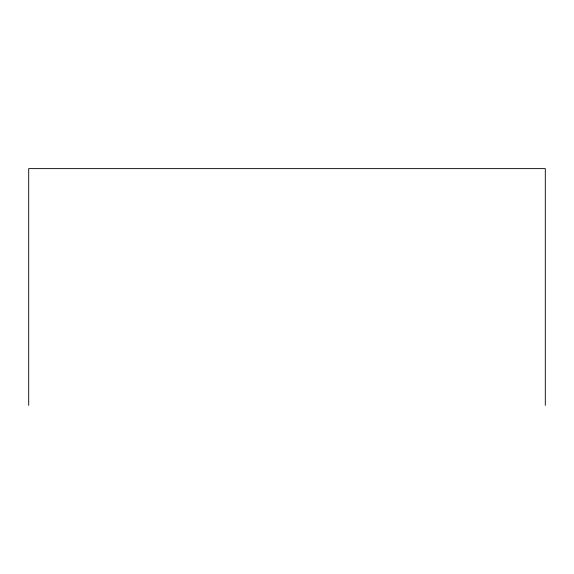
<?xml version="1.0" encoding="UTF-8"?>
<svg xmlns="http://www.w3.org/2000/svg" width="574" height="574" viewBox="0 0 574 574"><rect width="100%" height="100%" fill="white"/><g stroke="black" fill="none" stroke-linecap="round" stroke-linejoin="round"><path stroke-width="0.86" d="M545.3 405.38L545.3 168.62L28.7 168.62L28.7 405.38"/></g></svg>
